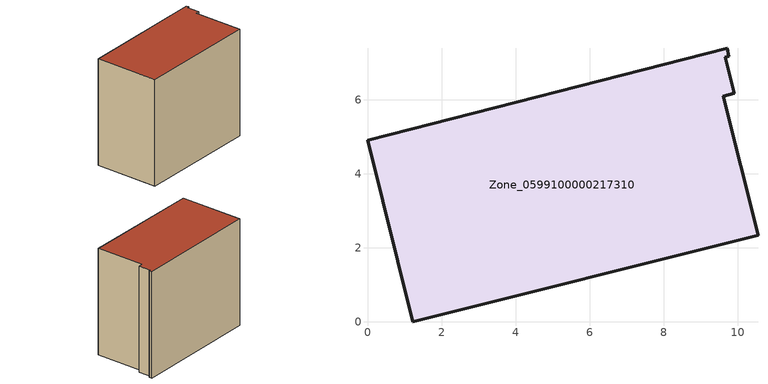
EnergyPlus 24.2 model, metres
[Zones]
Zone_0599100000217310
 floor ground (C_G): 9.66,7.14 9.9,6.17 9.61,6.09 10.55,2.34 1.22,0 0,4.9 9.71,7.39 9.76,7.17 z0
 wall outside (C_F): 9.9,6.17 9.66,7.14 9.76,7.17 9.71,7.39 0,4.9 1.22,0 10.55,2.34 9.61,6.09 9.9,6.17 z0:8.43
 roof outside (C_R): 0,4.9 1.22,0 10.55,2.34 9.61,6.09 9.9,6.17 9.66,7.14 9.76,7.17 9.71,7.39 z8.43
[BUILDING]
Pand.0599100000217310: North Axis=0; Terrain=City; Loads Convergence Tolerance Value=0.04; Temperature Convergence Tolerance Value=0.4; Solar Distribution=FullExterior; Maximum Number of Warmup Days=25; Minimum Number of Warmup Days=1
[Site:Location]
Rotterdam.The.Hague.AP_ZH_NLD Design_Conditions: Latitude=51.96; Longitude=4.45; Time Zone=1; Elevation=-4.5
[SITE:GROUNDTEMPERATURE:BUILDINGSURFACE]
18, 18, 18, 18, 18, 18, 18, 18, 18, 18, 18, 18
[MATERIAL] Thermal Absorptance=0.9; Solar Absorptance=0.7; Visible Absorptance=0.7
Name | Roughness | Thickness | Conductivity | Density | Specific Heat
G.TI.1975-1991 | MediumSmooth | 0.15 | 0.288461 | 540 | 1210
F.TI.1975-1991 | Rough | 0.3 | 0.230769 | 1920 | 840
R.TI.1975-1991 | MediumRough | 0.2 | 0.153846 | 1500 | 1000
[CONSTRUCTION]
C_G: G.TI.1975-1991
C_F: F.TI.1975-1991
C_R: R.TI.1975-1991
[ZONE]
Zone_0599100000217310: Type=1; Multiplier=1; Ceiling Height=Autocalculate; Volume=Autocalculate; Floor Area=autocalculate; Part of Total Floor Area=Yes
[ZONEINFILTRATION:DESIGNFLOWRATE]
Infil_Zone_0599100000217310: Zone or ZoneList or Space or SpaceList=Zone_0599100000217310; Schedule=AlwaysOn; Design Flow Rate Calculation Method=Flow/Area; Flow Rate per Floor Area=0.003; Constant Term Coefficient=1; Temperature Term Coefficient=0; Velocity Term Coefficient=0; Velocity Squared Term Coefficient=0
[HVACTEMPLATE:ZONE:IDEALLOADSAIRSYSTEM]
Zone_0599100000217310: Maximum Heating Supply Air Temperature=50; Minimum Cooling Supply Air Temperature=13; Maximum Heating Supply Air Humidity Ratio=0.0156; Minimum Cooling Supply Air Humidity Ratio=0.0077; Heating Limit=NoLimit; Cooling Limit=NoLimit; Dehumidification Control Type=ConstantSensibleHeatRatio; Cooling Sensible Heat Ratio=0.7; Dehumidification Setpoint=60; Humidification Control Type=None; Humidification Setpoint=30; Outdoor Air Method=None; Outdoor Air Flow Rate per Person=0.00944; Outdoor Air Flow Rate per Zone Floor Area=0; Outdoor Air Flow Rate per Zone=0; Demand Controlled Ventilation Type=None; Outdoor Air Economizer Type=NoEconomizer; Heat Recovery Type=None; Sensible Heat Recovery Effectiveness=0.7; Latent Heat Recovery Effectiveness=0.65
[ZONECONTROL:THERMOSTAT]
ThermostatControl_Zone_0599100000217310: Zone or ZoneList=Zone_0599100000217310; Control Type Schedule=DualSetpointControlType; Control 1=Thermostat_Zone_0599100000217310; Temperature Difference Between Cutout And Setpoint=0
[THERMOSTATSETPOINT:DUALSETPOINT]
Thermostat_Zone_0599100000217310: Heating Setpoint Temperature Schedule=HeatingSetpoint_Zone_0599100000217310; Cooling Setpoint Temperature Schedule=CoolingSetpoint_Zone_0599100000217310
[SCHEDULE:COMPACT]
HeatingSetpoint_Zone_0599100000217310: Through: 12/31, For: AllDays, Until: 24:00, 21
CoolingSetpoint_Zone_0599100000217310: Through: 12/31, For: AllDays, Until: 24:00, 24
DualSetpointControlType: Through: 12/31, For: AllDays, Until: 24:00, 4
AlwaysOn: Through: 12/31, For: AllDays, Until: 24:00, 1
